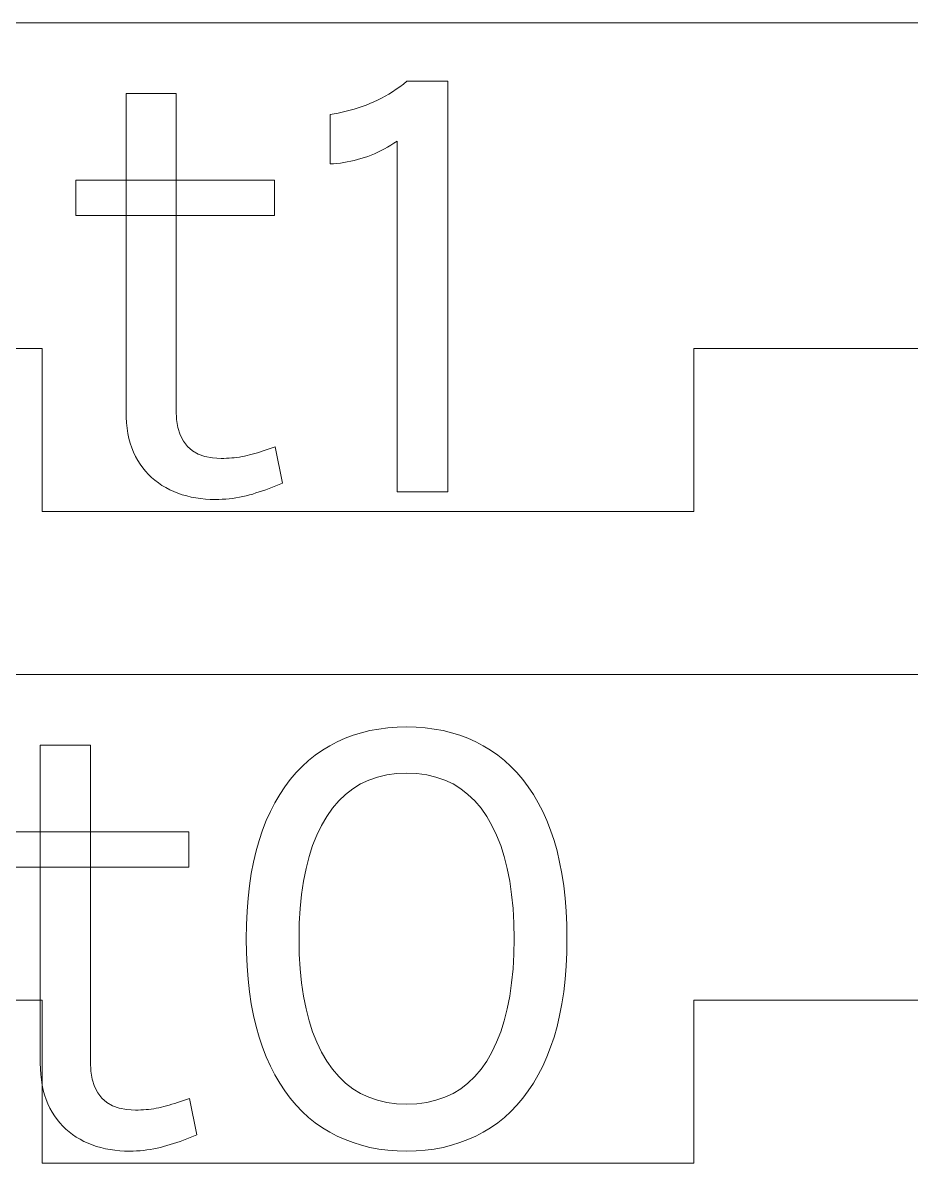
# Model space of a CAD drawing. Extents: x 0 to 393, y 0 to 389.
# Drawn here: x 101.64 to 118, y 368 to 389 of the extents above; entities that cross this region are included whole.
import ezdxf

# ---------------------------------------------------------------- set-up
doc = ezdxf.new("R2010")
doc.units = 0
doc.layers.get('0').update_dxf_attribs({"lineweight": 0})

msp = doc.modelspace()

# ---------------------------------------------------------------- linework, layer by layer
for p, q in [((138, 389), (6, 389)), ((108.583, 387.823), (108.649, 387.873)), ((108.649, 387.873), (108.714, 387.926)), ((108.714, 387.926), (108.714, 387.926)), ((108.714, 387.926), (109.47, 387.926)), ((108.714, 387.926), (108.714, 387.926)), ((109.47, 387.926), (109.47, 380.366)), ((103.542, 381.842), (103.542, 387.698)), ((103.542, 387.698), (104.466, 387.698)), ((104.466, 387.698), (104.466, 381.866)), ((108.313, 387.647), (108.382, 387.688)), ((108.382, 387.688), (108.45, 387.73)), ((108.45, 387.73), (108.517, 387.775)), ((108.517, 387.775), (108.583, 387.823)), ((107.817, 387.434), (107.889, 387.458)), ((107.889, 387.458), (107.961, 387.484)), ((107.961, 387.484), (108.033, 387.512)), ((108.033, 387.512), (108.104, 387.542)), ((108.104, 387.542), (108.174, 387.575)), ((108.174, 387.575), (108.244, 387.61)), ((108.244, 387.61), (108.313, 387.647)), ((107.298, 387.314), (107.373, 387.326)), ((107.298, 386.402), (107.298, 387.314)), ((107.373, 387.326), (107.448, 387.339)), ((107.448, 387.339), (107.523, 387.354)), ((107.523, 387.354), (107.597, 387.372)), ((107.597, 387.372), (107.671, 387.39)), ((107.671, 387.39), (107.744, 387.411)), ((107.744, 387.411), (107.817, 387.434)), ((108.534, 386.822), (108.476, 386.783)), ((108.534, 380.366), (108.534, 386.822)), ((108.179, 386.618), (108.118, 386.59)), ((108.239, 386.647), (108.179, 386.618)), ((108.299, 386.678), (108.239, 386.647)), ((108.359, 386.712), (108.299, 386.678)), ((108.418, 386.747), (108.359, 386.712)), ((108.476, 386.783), (108.418, 386.747)), ((107.362, 386.405), (107.298, 386.402)), ((107.298, 386.402), (107.298, 386.402)), ((107.425, 386.411), (107.362, 386.405)), ((107.489, 386.418), (107.425, 386.411)), ((107.552, 386.426), (107.489, 386.418)), ((107.615, 386.437), (107.552, 386.426)), ((107.679, 386.45), (107.615, 386.437)), ((107.742, 386.464), (107.679, 386.45)), ((107.805, 386.481), (107.742, 386.464)), ((107.868, 386.499), (107.805, 386.481)), ((107.931, 386.519), (107.868, 386.499)), ((107.994, 386.541), (107.931, 386.519)), ((108.056, 386.565), (107.994, 386.541)), ((108.118, 386.59), (108.056, 386.565)), ((102.618, 385.454), (102.618, 386.102)), ((102.618, 386.102), (106.278, 386.102)), ((106.278, 386.102), (106.278, 385.454)), ((106.278, 385.454), (102.618, 385.454)), ((106.278, 385.454), (106.278, 385.454)), ((90, 383), (102, 383)), ((102, 383), (102, 380)), ((114, 380), (114, 383)), ((114, 383), (126, 383)), ((103.544, 381.736), (103.542, 381.842)), ((103.542, 381.842), (103.542, 381.842)), ((104.466, 381.866), (104.474, 381.697)), ((103.551, 381.633), (103.544, 381.736)), ((103.561, 381.534), (103.551, 381.633)), ((104.474, 381.697), (104.499, 381.546)), ((103.577, 381.439), (103.561, 381.534)), ((103.596, 381.347), (103.577, 381.439)), ((104.499, 381.546), (104.541, 381.413)), ((104.541, 381.413), (104.598, 381.298)), ((103.62, 381.259), (103.596, 381.347)), ((103.648, 381.174), (103.62, 381.259)), ((103.68, 381.093), (103.648, 381.174)), ((104.598, 381.298), (104.673, 381.2)), ((104.673, 381.2), (104.764, 381.12)), ((106.122, 381.134), (106.177, 381.153)), ((106.177, 381.153), (106.233, 381.173)), ((106.233, 381.173), (106.29, 381.194)), ((106.29, 381.194), (106.29, 381.194)), ((106.29, 381.194), (106.422, 380.522)), ((103.717, 381.016), (103.68, 381.093)), ((103.758, 380.942), (103.717, 381.016)), ((103.803, 380.872), (103.758, 380.942)), ((104.764, 381.12), (104.872, 381.058)), ((104.872, 381.058), (104.996, 381.014)), ((104.996, 381.014), (105.137, 380.987)), ((105.137, 380.987), (105.294, 380.978)), ((105.294, 380.978), (105.343, 380.979)), ((105.294, 380.978), (105.294, 380.978)), ((105.343, 380.979), (105.392, 380.98)), ((105.392, 380.98), (105.44, 380.983)), ((105.44, 380.983), (105.488, 380.987)), ((105.488, 380.987), (105.536, 380.991)), ((105.536, 380.991), (105.584, 380.997)), ((105.584, 380.997), (105.631, 381.004)), ((105.631, 381.004), (105.678, 381.013)), ((105.678, 381.013), (105.725, 381.022)), ((105.725, 381.022), (105.771, 381.032)), ((105.771, 381.032), (105.818, 381.043)), ((105.818, 381.043), (105.866, 381.056)), ((105.866, 381.056), (105.915, 381.069)), ((105.915, 381.069), (105.965, 381.084)), ((105.965, 381.084), (106.016, 381.099)), ((106.016, 381.099), (106.069, 381.116)), ((106.069, 381.116), (106.122, 381.134)), ((103.851, 380.805), (103.803, 380.872)), ((103.902, 380.742), (103.851, 380.805)), ((103.956, 380.683), (103.902, 380.742)), ((104.013, 380.627), (103.956, 380.683)), ((104.073, 380.575), (104.013, 380.627)), ((104.137, 380.526), (104.073, 380.575)), ((104.203, 380.481), (104.137, 380.526)), ((106.422, 380.522), (106.361, 380.496)), ((104.273, 380.44), (104.203, 380.481)), ((104.346, 380.402), (104.273, 380.44)), ((104.421, 380.368), (104.346, 380.402)), ((104.499, 380.337), (104.421, 380.368)), ((104.578, 380.31), (104.499, 380.337)), ((104.659, 380.287), (104.578, 380.31)), ((105.874, 380.323), (105.813, 380.306)), ((105.934, 380.342), (105.874, 380.323)), ((105.995, 380.361), (105.934, 380.342)), ((106.056, 380.381), (105.995, 380.361)), ((106.117, 380.402), (106.056, 380.381)), ((106.178, 380.424), (106.117, 380.402)), ((106.239, 380.447), (106.178, 380.424)), ((106.3, 380.471), (106.239, 380.447)), ((106.361, 380.496), (106.3, 380.471)), ((109.47, 380.366), (108.534, 380.366)), ((104.742, 380.267), (104.659, 380.287)), ((104.827, 380.251), (104.742, 380.267)), ((104.914, 380.238), (104.827, 380.251)), ((105.003, 380.229), (104.914, 380.238)), ((105.093, 380.224), (105.003, 380.229)), ((105.186, 380.222), (105.093, 380.224)), ((105.251, 380.223), (105.186, 380.222)), ((105.186, 380.222), (105.186, 380.222)), ((105.186, 380.222), (105.186, 380.222)), ((105.315, 380.225), (105.251, 380.223)), ((105.379, 380.23), (105.315, 380.225)), ((105.442, 380.235), (105.379, 380.23)), ((105.505, 380.243), (105.442, 380.235)), ((105.567, 380.252), (105.505, 380.243)), ((105.629, 380.263), (105.567, 380.252)), ((105.691, 380.276), (105.629, 380.263)), ((105.752, 380.29), (105.691, 380.276)), ((105.813, 380.306), (105.752, 380.29)), ((102, 380), (114, 380)), ((138, 377), (6, 377)), ((107.723, 375.88), (107.876, 375.927)), ((107.876, 375.927), (108.034, 375.965)), ((108.034, 375.965), (108.195, 375.995)), ((108.195, 375.995), (108.362, 376.017)), ((108.362, 376.017), (108.533, 376.03)), ((108.533, 376.03), (108.708, 376.034)), ((108.708, 376.034), (108.708, 376.034)), ((108.708, 376.034), (108.882, 376.03)), ((108.882, 376.03), (109.052, 376.017)), ((109.052, 376.017), (109.218, 375.995)), ((109.218, 375.995), (109.379, 375.965)), ((109.379, 375.965), (109.536, 375.927)), ((109.536, 375.927), (109.689, 375.88)), ((101.964, 369.842), (101.964, 375.698)), ((101.964, 375.698), (102.888, 375.698)), ((102.888, 375.698), (102.888, 369.866)), ((107.292, 375.687), (107.431, 375.759)), ((107.431, 375.759), (107.575, 375.824)), ((107.575, 375.824), (107.723, 375.88)), ((109.689, 375.88), (109.837, 375.824)), ((109.837, 375.824), (109.981, 375.759)), ((109.981, 375.759), (110.121, 375.687)), ((106.904, 375.416), (107.027, 375.515)), ((107.027, 375.515), (107.157, 375.605)), ((107.157, 375.605), (107.292, 375.687)), ((110.121, 375.687), (110.256, 375.605)), ((110.256, 375.605), (110.386, 375.515)), ((110.386, 375.515), (110.511, 375.416)), ((106.674, 375.192), (106.786, 375.308)), ((106.786, 375.308), (106.904, 375.416)), ((110.511, 375.416), (110.629, 375.308)), ((110.629, 375.308), (110.741, 375.192)), ((106.467, 374.933), (106.567, 375.067)), ((106.567, 375.067), (106.674, 375.192)), ((108.172, 375.11), (108.012, 375.055)), ((108.342, 375.15), (108.172, 375.11)), ((108.52, 375.174), (108.342, 375.15)), ((108.708, 375.182), (108.52, 375.174)), ((108.898, 375.174), (108.708, 375.182)), ((108.708, 375.182), (108.708, 375.182)), ((109.078, 375.15), (108.898, 375.174)), ((109.249, 375.11), (109.078, 375.15)), ((109.411, 375.055), (109.249, 375.11)), ((110.741, 375.192), (110.848, 375.067)), ((110.848, 375.067), (110.948, 374.933)), ((106.373, 374.79), (106.467, 374.933)), ((107.718, 374.896), (107.584, 374.792)), ((107.861, 374.983), (107.718, 374.896)), ((108.012, 375.055), (107.861, 374.983)), ((109.563, 374.983), (109.411, 375.055)), ((109.706, 374.896), (109.563, 374.983)), ((109.839, 374.792), (109.706, 374.896)), ((110.948, 374.933), (111.043, 374.79)), ((106.284, 374.638), (106.373, 374.79)), ((107.46, 374.673), (107.344, 374.538)), ((107.584, 374.792), (107.46, 374.673)), ((109.964, 374.673), (109.839, 374.792)), ((110.079, 374.538), (109.964, 374.673)), ((111.043, 374.79), (111.132, 374.638)), ((106.125, 374.309), (106.202, 374.478)), ((106.202, 374.478), (106.284, 374.638)), ((107.344, 374.538), (107.238, 374.387)), ((110.184, 374.387), (110.079, 374.538)), ((111.132, 374.638), (111.214, 374.478)), ((111.214, 374.478), (111.291, 374.309)), ((106.055, 374.131), (106.125, 374.309)), ((107.141, 374.221), (107.054, 374.042)), ((107.238, 374.387), (107.141, 374.221)), ((110.28, 374.221), (110.184, 374.387)), ((110.365, 374.042), (110.28, 374.221)), ((111.291, 374.309), (111.361, 374.131)), ((101.04, 374.102), (104.7, 374.102)), ((104.7, 374.102), (104.7, 373.454)), ((105.992, 373.945), (106.055, 374.131)), ((107.054, 374.042), (106.978, 373.85)), ((110.441, 373.85), (110.365, 374.042)), ((111.361, 374.131), (111.424, 373.945)), ((105.937, 373.749), (105.992, 373.945)), ((106.978, 373.85), (106.912, 373.645)), ((110.507, 373.645), (110.441, 373.85)), ((111.424, 373.945), (111.479, 373.749)), ((105.889, 373.545), (105.937, 373.749)), ((106.912, 373.645), (106.856, 373.426)), ((110.562, 373.426), (110.507, 373.645)), ((111.479, 373.749), (111.527, 373.545)), ((104.7, 373.454), (101.04, 373.454)), ((104.7, 373.454), (104.7, 373.454)), ((105.848, 373.332), (105.889, 373.545)), ((106.856, 373.426), (106.81, 373.194)), ((110.607, 373.194), (110.562, 373.426)), ((111.527, 373.545), (111.568, 373.332)), ((105.815, 373.11), (105.848, 373.332)), ((106.81, 373.194), (106.774, 372.949)), ((110.643, 372.949), (110.607, 373.194)), ((111.568, 373.332), (111.601, 373.11)), ((105.789, 372.879), (105.815, 373.11)), ((111.601, 373.11), (111.627, 372.879)), ((105.771, 372.64), (105.789, 372.879)), ((106.774, 372.949), (106.748, 372.691)), ((110.668, 372.691), (110.643, 372.949)), ((111.627, 372.879), (111.645, 372.64)), ((105.76, 372.391), (105.771, 372.64)), ((106.748, 372.691), (106.733, 372.419)), ((110.683, 372.419), (110.668, 372.691)), ((111.645, 372.64), (111.656, 372.391)), ((105.756, 372.134), (105.76, 372.391)), ((106.733, 372.419), (106.728, 372.134)), ((110.688, 372.134), (110.683, 372.419)), ((111.656, 372.391), (111.66, 372.134)), ((105.76, 371.877), (105.756, 372.134)), ((105.756, 372.134), (105.756, 372.134)), ((106.728, 372.134), (106.728, 372.134)), ((106.728, 372.134), (106.733, 371.849)), ((110.683, 371.849), (110.688, 372.134)), ((110.688, 372.134), (110.688, 372.134)), ((111.66, 372.134), (111.656, 371.877)), ((111.66, 372.134), (111.66, 372.134)), ((105.771, 371.628), (105.76, 371.877)), ((106.733, 371.849), (106.748, 371.577)), ((110.668, 371.577), (110.683, 371.849)), ((111.656, 371.877), (111.645, 371.628)), ((105.789, 371.389), (105.771, 371.628)), ((106.748, 371.577), (106.774, 371.319)), ((110.643, 371.319), (110.668, 371.577)), ((111.645, 371.628), (111.627, 371.389)), ((105.815, 371.158), (105.789, 371.389)), ((106.774, 371.319), (106.81, 371.074)), ((110.607, 371.074), (110.643, 371.319)), ((111.627, 371.389), (111.601, 371.158)), ((105.848, 370.935), (105.815, 371.158)), ((106.81, 371.074), (106.856, 370.842)), ((110.562, 370.842), (110.607, 371.074)), ((111.601, 371.158), (111.568, 370.935)), ((90, 371), (102, 371)), ((102, 371), (102, 368)), ((105.889, 370.722), (105.848, 370.935)), ((111.568, 370.935), (111.527, 370.722)), ((114, 368), (114, 371)), ((114, 371), (126, 371)), ((105.937, 370.517), (105.889, 370.722)), ((106.856, 370.842), (106.912, 370.623)), ((110.507, 370.623), (110.562, 370.842)), ((111.527, 370.722), (111.479, 370.517)), ((105.992, 370.322), (105.937, 370.517)), ((106.912, 370.623), (106.978, 370.418)), ((110.441, 370.418), (110.507, 370.623)), ((111.479, 370.517), (111.424, 370.322)), ((106.055, 370.134), (105.992, 370.322)), ((106.978, 370.418), (107.054, 370.226)), ((110.365, 370.226), (110.441, 370.418)), ((111.424, 370.322), (111.361, 370.134)), ((106.125, 369.956), (106.055, 370.134)), ((107.054, 370.226), (107.141, 370.047)), ((107.141, 370.047), (107.238, 369.881)), ((110.184, 369.881), (110.28, 370.047)), ((110.28, 370.047), (110.365, 370.226)), ((111.361, 370.134), (111.291, 369.956)), ((101.966, 369.736), (101.964, 369.842)), ((101.964, 369.842), (101.964, 369.842)), ((102.888, 369.866), (102.896, 369.697)), ((106.202, 369.786), (106.125, 369.956)), ((107.238, 369.881), (107.344, 369.73)), ((110.079, 369.73), (110.184, 369.881)), ((111.291, 369.956), (111.214, 369.786)), ((101.973, 369.633), (101.966, 369.736)), ((101.983, 369.534), (101.973, 369.633)), ((102.896, 369.697), (102.921, 369.546)), ((106.284, 369.626), (106.202, 369.786)), ((106.373, 369.473), (106.284, 369.626)), ((107.344, 369.73), (107.46, 369.595)), ((109.964, 369.595), (110.079, 369.73)), ((111.132, 369.626), (111.043, 369.473)), ((111.214, 369.786), (111.132, 369.626)), ((101.999, 369.439), (101.983, 369.534)), ((102.018, 369.347), (101.999, 369.439)), ((102.921, 369.546), (102.963, 369.413)), ((102.963, 369.413), (103.02, 369.298)), ((106.467, 369.33), (106.373, 369.473)), ((107.46, 369.595), (107.584, 369.476)), ((107.584, 369.476), (107.718, 369.372)), ((109.706, 369.372), (109.839, 369.476)), ((109.839, 369.476), (109.964, 369.595)), ((111.043, 369.473), (110.948, 369.33)), ((102.042, 369.259), (102.018, 369.347)), ((102.07, 369.174), (102.042, 369.259)), ((103.02, 369.298), (103.095, 369.2)), ((103.095, 369.2), (103.186, 369.12)), ((104.655, 369.173), (104.712, 369.194)), ((104.712, 369.194), (104.712, 369.194)), ((104.712, 369.194), (104.844, 368.522)), ((106.567, 369.195), (106.467, 369.33)), ((106.674, 369.07), (106.567, 369.195)), ((107.718, 369.372), (107.861, 369.285)), ((107.861, 369.285), (108.012, 369.213)), ((108.012, 369.213), (108.172, 369.158)), ((109.249, 369.158), (109.411, 369.213)), ((109.411, 369.213), (109.563, 369.285)), ((109.563, 369.285), (109.706, 369.372)), ((110.848, 369.195), (110.741, 369.07)), ((110.948, 369.33), (110.848, 369.195)), ((102.102, 369.093), (102.07, 369.174)), ((102.139, 369.016), (102.102, 369.093)), ((102.18, 368.942), (102.139, 369.016)), ((103.186, 369.12), (103.294, 369.058)), ((103.294, 369.058), (103.418, 369.014)), ((103.418, 369.014), (103.559, 368.987)), ((103.559, 368.987), (103.716, 368.978)), ((103.716, 368.978), (103.765, 368.979)), ((103.716, 368.978), (103.716, 368.978)), ((103.765, 368.979), (103.814, 368.98)), ((103.814, 368.98), (103.862, 368.983)), ((103.862, 368.983), (103.91, 368.987)), ((103.91, 368.987), (103.958, 368.991)), ((103.958, 368.991), (104.006, 368.997)), ((104.006, 368.997), (104.053, 369.004)), ((104.053, 369.004), (104.1, 369.013)), ((104.1, 369.013), (104.147, 369.022)), ((104.147, 369.022), (104.193, 369.032)), ((104.193, 369.032), (104.24, 369.043)), ((104.24, 369.043), (104.288, 369.056)), ((104.288, 369.056), (104.337, 369.069)), ((104.337, 369.069), (104.387, 369.084)), ((104.387, 369.084), (104.438, 369.099)), ((104.438, 369.099), (104.491, 369.116)), ((104.491, 369.116), (104.544, 369.134)), ((104.544, 369.134), (104.599, 369.153)), ((104.599, 369.153), (104.655, 369.173)), ((106.786, 368.953), (106.674, 369.07)), ((108.172, 369.158), (108.342, 369.118)), ((108.342, 369.118), (108.52, 369.094)), ((108.52, 369.094), (108.708, 369.086)), ((108.708, 369.086), (108.898, 369.094)), ((108.708, 369.086), (108.708, 369.086)), ((108.708, 369.086), (108.708, 369.086)), ((108.898, 369.094), (109.078, 369.118)), ((109.078, 369.118), (109.249, 369.158)), ((110.741, 369.07), (110.629, 368.953)), ((102.225, 368.872), (102.18, 368.942)), ((102.273, 368.805), (102.225, 368.872)), ((102.324, 368.742), (102.273, 368.805)), ((106.904, 368.844), (106.786, 368.953)), ((107.027, 368.745), (106.904, 368.844)), ((110.511, 368.844), (110.386, 368.745)), ((110.629, 368.953), (110.511, 368.844)), ((102.378, 368.683), (102.324, 368.742)), ((102.435, 368.627), (102.378, 368.683)), ((102.495, 368.575), (102.435, 368.627)), ((102.559, 368.526), (102.495, 368.575)), ((107.157, 368.654), (107.027, 368.745)), ((107.292, 368.572), (107.157, 368.654)), ((107.431, 368.498), (107.292, 368.572)), ((110.121, 368.572), (109.981, 368.498)), ((110.256, 368.654), (110.121, 368.572)), ((110.386, 368.745), (110.256, 368.654)), ((102.625, 368.481), (102.559, 368.526)), ((102.695, 368.44), (102.625, 368.481)), ((102.768, 368.402), (102.695, 368.44)), ((102.843, 368.368), (102.768, 368.402)), ((102.921, 368.337), (102.843, 368.368)), ((104.356, 368.342), (104.296, 368.323)), ((104.417, 368.361), (104.356, 368.342)), ((104.478, 368.381), (104.417, 368.361)), ((104.539, 368.402), (104.478, 368.381)), ((104.6, 368.424), (104.539, 368.402)), ((104.661, 368.447), (104.6, 368.424)), ((104.722, 368.471), (104.661, 368.447)), ((104.783, 368.496), (104.722, 368.471)), ((104.844, 368.522), (104.783, 368.496)), ((107.575, 368.434), (107.431, 368.498)), ((107.723, 368.378), (107.575, 368.434)), ((107.876, 368.33), (107.723, 368.378)), ((109.689, 368.378), (109.536, 368.33)), ((109.837, 368.434), (109.689, 368.378)), ((109.981, 368.498), (109.837, 368.434)), ((103, 368.31), (102.921, 368.337)), ((103.081, 368.287), (103, 368.31)), ((103.164, 368.267), (103.081, 368.287)), ((103.249, 368.251), (103.164, 368.267)), ((103.336, 368.238), (103.249, 368.251)), ((103.425, 368.229), (103.336, 368.238)), ((103.515, 368.224), (103.425, 368.229)), ((103.608, 368.222), (103.515, 368.224)), ((103.673, 368.223), (103.608, 368.222)), ((103.608, 368.222), (103.608, 368.222)), ((103.608, 368.222), (103.608, 368.222)), ((103.737, 368.225), (103.673, 368.223)), ((103.801, 368.23), (103.737, 368.225)), ((103.864, 368.235), (103.801, 368.23)), ((103.927, 368.243), (103.864, 368.235)), ((103.989, 368.252), (103.927, 368.243)), ((104.051, 368.263), (103.989, 368.252)), ((104.113, 368.276), (104.051, 368.263)), ((104.174, 368.29), (104.113, 368.276)), ((104.235, 368.306), (104.174, 368.29)), ((104.296, 368.323), (104.235, 368.306)), ((108.034, 368.291), (107.876, 368.33)), ((108.195, 368.261), (108.034, 368.291)), ((108.362, 368.239), (108.195, 368.261)), ((108.533, 368.226), (108.362, 368.239)), ((108.708, 368.222), (108.533, 368.226)), ((108.882, 368.226), (108.708, 368.222)), ((108.708, 368.222), (108.708, 368.222)), ((108.708, 368.222), (108.708, 368.222)), ((109.052, 368.239), (108.882, 368.226)), ((109.218, 368.261), (109.052, 368.239)), ((109.379, 368.291), (109.218, 368.261)), ((109.536, 368.33), (109.379, 368.291)), ((102, 368), (114, 368))]:
    msp.add_line(p, q)

doc.saveas('drawing.dxf')
